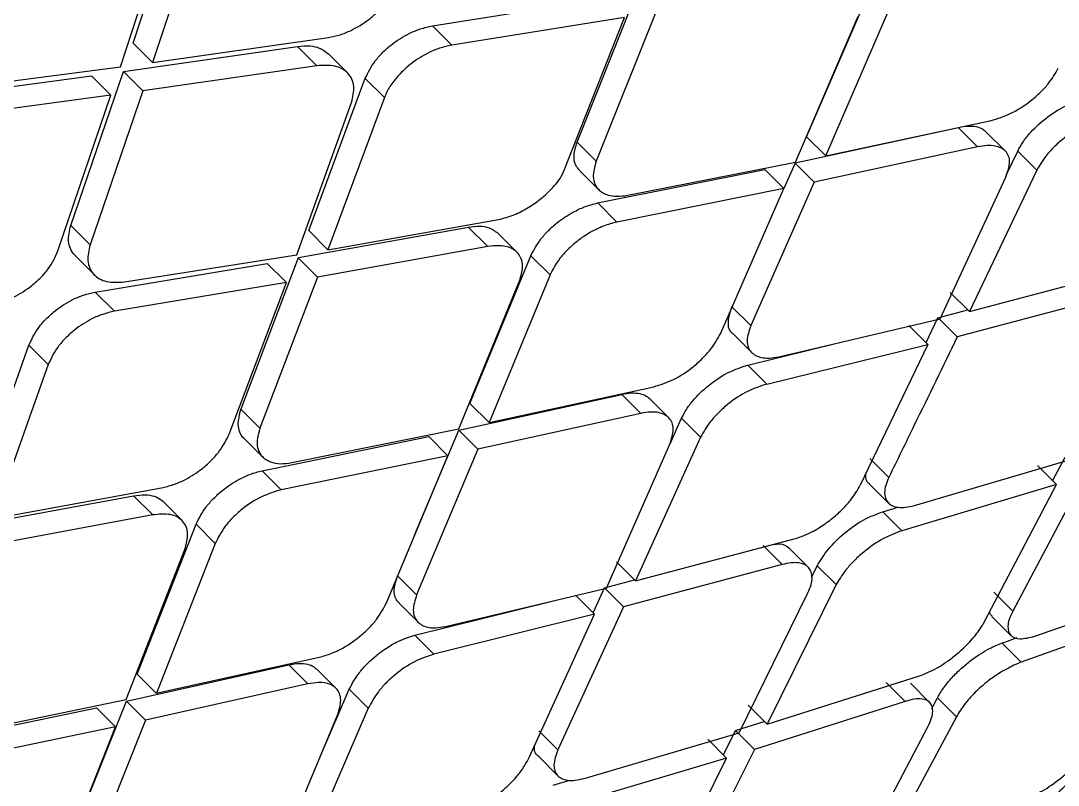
# Model space of a CAD drawing. Extents: x 943 to 1030, y 781 to 934.
# Drawn here: x 956.888 to 957.756, y 879.905 to 880.545 of the extents above; entities that cross this region are included whole.
import ezdxf

# ---------------------------------------------------------------- set-up
doc = ezdxf.new("R2010")
doc.units = 0
doc.header["$MEASUREMENT"] = 0
doc.layers.add('1', color=4, linetype='Continuous')

# ---------------------------------------------------------------- blocks, each defined once
blk = doc.blocks.new('AIRA')
at = {"layer": '1', "color": 3, "linetype": 'Continuous', "lineweight": 25}
for p, q in [((13.80479, 77.3602), (13.84831, 77.4913)), ((13.86462, 77.475), (13.82103, 77.34397)), ((13.79419, 77.34031), (13.83745, 77.47167)), ((14.36839, 77.28173), (14.42118, 77.40358)), ((14.05529, 77.37448), (14.2, 77.39773)), ((14.17631, 77.2773), (14.22614, 77.4021)), ((14.24225, 77.386), (14.19237, 77.26126)), ((14.38439, 77.26574), (14.43722, 77.38755)), ((14.21611, 77.38164), (14.07144, 77.35834)), ((14.16657, 77.25655), (14.21611, 77.38164)), ((14.3591, 77.26053), (14.41158, 77.38269)), ((14.07144, 77.35834), (14.0553, 77.37448)), ((13.82102, 77.34397), (13.80478, 77.3602)), ((13.82102, 77.34397), (13.9682, 77.36476)), ((13.79678, 77.33649), (13.94227, 77.35735)), ((13.95846, 77.34118), (13.94227, 77.35735)), ((13.98423, 77.33514), (13.96806, 77.3513)), ((13.64572, 77.3208), (13.79418, 77.34031)), ((13.75268, 77.20764), (13.79678, 77.33649)), ((13.79681, 77.33646), (13.81302, 77.32026)), ((13.95846, 77.34118), (13.81302, 77.32026)), ((13.6218, 77.313), (13.76998, 77.33279)), ((13.78622, 77.31656), (13.76998, 77.33278)), ((13.95177, 77.2034), (13.99914, 77.33066)), ((14.01528, 77.31452), (13.99915, 77.33064)), ((13.78622, 77.31656), (13.63809, 77.29672)), ((13.74195, 77.1862), (13.78622, 77.31656)), ((13.81302, 77.32026), (13.76885, 77.19148)), ((13.94181, 77.18286), (13.98763, 77.31055)), ((14.01528, 77.31452), (13.96786, 77.18731)), ((14.38439, 77.26574), (14.52275, 77.29534)), ((14.49546, 77.2893), (14.35874, 77.25967)), ((14.36839, 77.28173), (14.38439, 77.26574)), ((14.51143, 77.27334), (14.49546, 77.2893)), ((14.53461, 77.26991), (14.51856, 77.28594)), ((14.19236, 77.26126), (14.17631, 77.2773)), ((14.51143, 77.27334), (14.37473, 77.24369)), ((14.53578, 77.25011), (14.54517, 77.26975)), ((14.56112, 77.25381), (14.54519, 77.26973)), ((14.21887, 77.2328), (14.35909, 77.26053)), ((14.35874, 77.25967), (14.34939, 77.23853)), ((14.35877, 77.25964), (14.37473, 77.24369)), ((14.17857, 77.25336), (14.19446, 77.23748)), ((14.19358, 77.22636), (14.33349, 77.25441)), ((14.34949, 77.23843), (14.33349, 77.25441)), ((14.48028, 77.12951), (14.53528, 77.24803)), ((14.56112, 77.25381), (14.50462, 77.13567)), ((14.34949, 77.23843), (14.20961, 77.21035)), ((14.29625, 77.11703), (14.34949, 77.23843)), ((14.37473, 77.24369), (14.32167, 77.12379)), ((14.19359, 77.22636), (14.20961, 77.21035)), ((13.96786, 77.18731), (14.11058, 77.21255)), ((13.76885, 77.19148), (13.75267, 77.20764)), ((14.08551, 77.20589), (13.94311, 77.18037)), ((14.10156, 77.18986), (14.08551, 77.20589)), ((13.96786, 77.18731), (13.95176, 77.2034)), ((14.12599, 77.18517), (14.11007, 77.20109)), ((14.10156, 77.18986), (13.95917, 77.16428)), ((13.75624, 77.18239), (13.77239, 77.16625)), ((13.7976, 77.16031), (13.9418, 77.18286)), ((13.94308, 77.18036), (13.89488, 77.05393)), ((13.95917, 77.16428), (13.94312, 77.18033)), ((14.0867, 77.05863), (14.13768, 77.18228)), ((14.15372, 77.16625), (14.13772, 77.18225)), ((13.77313, 77.15185), (13.91707, 77.17587)), ((13.93317, 77.15979), (13.91707, 77.17587)), ((14.50462, 77.13567), (14.63763, 77.17062)), ((13.95917, 77.16428), (13.91092, 77.03791)), ((14.07745, 77.03738), (14.12818, 77.1613)), ((14.15372, 77.16625), (14.10266, 77.04268)), ((13.78926, 77.13573), (13.77314, 77.15185)), ((13.93317, 77.15979), (13.78926, 77.13573)), ((13.88524, 77.03308), (13.93317, 77.15979)), ((14.50462, 77.13567), (14.4887, 77.15159)), ((14.62696, 77.14958), (14.49433, 77.11425)), ((14.32167, 77.12379), (14.30571, 77.13974)), ((14.47838, 77.13019), (14.50344, 77.13685)), ((14.3453, 77.09775), (14.48028, 77.12951)), ((14.46842, 77.10966), (14.47838, 77.13018)), ((14.49433, 77.11425), (14.47841, 77.13016)), ((14.30662, 77.11715), (14.32257, 77.10121)), ((14.47002, 77.10806), (14.45409, 77.12397)), ((14.3193, 77.09081), (14.39597, 77.10967)), ((14.33524, 77.07488), (14.47002, 77.10806)), ((14.47002, 77.10806), (14.41327, 76.99017)), ((13.67182, 76.97855), (13.71765, 77.10735)), ((13.73378, 77.09123), (13.71767, 77.10733)), ((13.73378, 77.09123), (13.6879, 76.96248)), ((14.31931, 77.0908), (14.33524, 77.07488)), ((14.07735, 77.03626), (14.2137, 77.06626)), ((14.10266, 77.04268), (14.24063, 77.07267)), ((14.22965, 77.05032), (14.2137, 77.06626)), ((14.10266, 77.04268), (14.08668, 77.05865)), ((14.25293, 77.04679), (14.23689, 77.06282)), ((13.91092, 77.0379), (13.89488, 77.05393)), ((14.22965, 77.05032), (14.09333, 77.02029)), ((14.25392, 77.02443), (14.26384, 77.04629)), ((14.26386, 77.04627), (14.27977, 77.03036)), ((13.89729, 77.02985), (13.91332, 77.01383)), ((13.91278, 77.00237), (14.05216, 77.03092)), ((13.93774, 77.00913), (14.07745, 77.03738)), ((14.04038, 76.94834), (14.07735, 77.03626)), ((14.06817, 77.01495), (14.05219, 77.03092)), ((14.09333, 77.02029), (14.07736, 77.03626)), ((14.27978, 77.03036), (14.22525, 76.91025)), ((14.20094, 76.90406), (14.25397, 77.02454)), ((14.06817, 77.01495), (13.92879, 76.98637)), ((14.01676, 76.89173), (14.06817, 77.01495)), ((14.09333, 77.02029), (14.04209, 76.89857)), ((14.43722, 76.99672), (14.42132, 77.01261)), ((14.57431, 76.99392), (14.58486, 77.01386)), ((14.45868, 76.97332), (14.58838, 77.01156)), ((14.57749, 76.99074), (14.56158, 77.00664)), ((13.92879, 76.98638), (13.91279, 77.00237)), ((14.60078, 76.99794), (14.54091, 76.88485)), ((13.6879, 76.96248), (13.82992, 76.98842)), ((14.42106, 76.99118), (14.43692, 76.97533)), ((14.57749, 76.99074), (14.44814, 76.95213)), ((14.51739, 76.8762), (14.57749, 76.99074)), ((13.66343, 76.95522), (13.80517, 76.98144)), ((13.80517, 76.98145), (13.8212, 76.96543)), ((13.84575, 76.96061), (13.82956, 76.97679)), ((14.43225, 76.96802), (14.44498, 76.97182)), ((13.8212, 76.96542), (13.6795, 76.93916)), ((14.43225, 76.96801), (14.44814, 76.95213)), ((13.80828, 76.83226), (13.85757, 76.9576)), ((13.87357, 76.94161), (13.85759, 76.95758)), ((14.22525, 76.91025), (14.35816, 76.94529)), ((13.79914, 76.81091), (13.84813, 76.93655)), ((13.87357, 76.94161), (13.82426, 76.81629)), ((14.34788, 76.92387), (14.33198, 76.93975)), ((14.36982, 76.92166), (14.35387, 76.93761)), ((14.22525, 76.91025), (14.20934, 76.92615)), ((14.34788, 76.92387), (14.2153, 76.88848)), ((14.37275, 76.91367), (14.37734, 76.92294)), ((14.39323, 76.90706), (14.37736, 76.92292)), ((14.04209, 76.89857), (14.02615, 76.91451)), ((14.1994, 76.90438), (14.22444, 76.91106)), ((14.06618, 76.87208), (14.20094, 76.90406)), ((14.18978, 76.88351), (14.19939, 76.90438)), ((14.2153, 76.88848), (14.19942, 76.90435)), ((14.31202, 76.78313), (14.36954, 76.90025)), ((14.39323, 76.90706), (14.33539, 76.79027)), ((14.54091, 76.88485), (14.52501, 76.90075)), ((14.55943, 76.86393), (14.68311, 76.90697)), ((14.0275, 76.89147), (14.04335, 76.87563)), ((14.04056, 76.86476), (14.15554, 76.89329)), ((14.19104, 76.88225), (14.17513, 76.89815)), ((14.19104, 76.88225), (14.05648, 76.84885)), ((14.13628, 76.76237), (14.19104, 76.88225)), ((14.2153, 76.88848), (14.16022, 76.76893)), ((14.52357, 76.8805), (14.53943, 76.86466)), ((14.05648, 76.84885), (14.04057, 76.86475)), ((14.53216, 76.85825), (14.5447, 76.86276)), ((14.54806, 76.84236), (14.53216, 76.85825)), ((13.79928, 76.80955), (13.93521, 76.83996)), ((13.82425, 76.81629), (13.96179, 76.84672)), ((13.95114, 76.82404), (13.93521, 76.83996)), ((13.82425, 76.81629), (13.80829, 76.83225)), ((13.97449, 76.82042), (13.95846, 76.83644)), ((14.33539, 76.79027), (14.46293, 76.83068)), ((13.95114, 76.82404), (13.81525, 76.79359)), ((14.45084, 76.80944), (14.43496, 76.82532)), ((14.47142, 76.8086), (14.45544, 76.82457)), ((13.96191, 76.76437), (13.98573, 76.81961)), ((14.00165, 76.80369), (13.98575, 76.81959)), ((13.63535, 76.77501), (13.7742, 76.80412)), ((13.65999, 76.78209), (13.79913, 76.81091)), ((13.74984, 76.68603), (13.79928, 76.80955)), ((13.79017, 76.78816), (13.7742, 76.80412)), ((13.81525, 76.79359), (13.79928, 76.80954)), ((14.33539, 76.79027), (14.3195, 76.80614)), ((14.45084, 76.80944), (14.32486, 76.76908)), ((14.47316, 76.8036), (14.47794, 76.81249)), ((14.49385, 76.79659), (14.47796, 76.81247)), ((13.92474, 76.67547), (13.9759, 76.79782)), ((14.00165, 76.80369), (13.94902, 76.68169)), ((14.49385, 76.79659), (14.4328, 76.683)), ((13.79017, 76.78816), (13.65135, 76.75902)), ((13.74053, 76.66317), (13.79017, 76.78816)), ((13.81525, 76.79359), (13.76577, 76.67011)), ((14.30896, 76.78497), (14.33299, 76.79267)), ((14.41046, 76.67484), (14.47013, 76.78869)), ((14.16021, 76.76893), (14.14433, 76.78481)), ((14.18225, 76.74495), (14.31202, 76.78313)), ((14.29878, 76.76466), (14.30896, 76.78497)), ((14.30899, 76.78494), (14.32486, 76.76908)), ((14.30153, 76.76191), (14.28565, 76.77778)), ((14.1445, 76.76296), (14.16034, 76.74713)), ((14.30153, 76.76191), (14.17209, 76.72339)), ((14.24354, 76.64526), (14.30153, 76.76191)), ((14.32486, 76.76908), (14.26709, 76.65389)), ((14.15622, 76.73926), (14.17038, 76.74348))]:
    blk.add_line(p, q, dxfattribs=at)
for points, knots in [([(16.76349, 77.69746), (16.43798, 77.40729), (15.78698, 76.82695), (14.82577, 75.93344), (13.87709, 75.02432), (12.94302, 74.09885), (12.02418, 73.15856), (11.12212, 72.20411), (10.23604, 71.23753), (9.661, 70.58333), (9.37348, 70.25623)], [0, 0, 0, 0, 0.125, 0.25, 0.375, 0.5, 0.625, 0.75, 0.875, 1, 1, 1, 1]), ([(13.96819, 77.36476), (13.97145, 77.36541), (13.97767, 77.36665), (13.98934, 77.37143), (14.00036, 77.37816), (14.00975, 77.38639), (14.01704, 77.3945), (14.02162, 77.40189), (14.02413, 77.40664), (14.02439, 77.40832), (14.02442, 77.40853)], [0, 0, 0, 0, 0.144319, 0.275739, 0.499177, 0.626633, 0.749402, 0.925989, 0.990998, 1, 1, 1, 1]), ([(13.99913, 77.33066), (14.00151, 77.33558), (14.00512, 77.34304), (14.01373, 77.35255), (14.02301, 77.36076), (14.03391, 77.36748), (14.04557, 77.37243), (14.05193, 77.37378), (14.05529, 77.37449)], [0, 0, 0, 0, 0.244278, 0.370481, 0.499074, 0.716195, 0.849851, 1, 1, 1, 1]), ([(13.94228, 77.35736), (13.94599, 77.35766), (13.95272, 77.35821), (13.96167, 77.3562), (13.96574, 77.35302), (13.96802, 77.35125)], [0, 0, 0, 0, 0.351701, 0.637844, 1, 1, 1, 1]), ([(14.07144, 77.35834), (14.06809, 77.35763), (14.06174, 77.35629), (14.05008, 77.35133), (14.03925, 77.34464), (14.02959, 77.33621), (14.02258, 77.32808), (14.01753, 77.32084), (14.01585, 77.31611), (14.01528, 77.31452)], [0, 0, 0, 0, 0.149778, 0.28322, 0.500373, 0.626186, 0.769619, 0.922152, 1, 1, 1, 1]), ([(13.98763, 77.31055), (13.98872, 77.31517), (13.99038, 77.32226), (13.98812, 77.33009), (13.9837, 77.33662), (13.97435, 77.34199), (13.96376, 77.34145), (13.95846, 77.34118)], [0, 0, 0, 0, 0.239617, 0.367584, 0.500817, 0.750041, 1, 1, 1, 1]), ([(14.52275, 77.29534), (14.52823, 77.29702), (14.53919, 77.30038), (14.55375, 77.30978), (14.56395, 77.31863), (14.57266, 77.3279), (14.57654, 77.3347), (14.57902, 77.33905)], [0, 0, 0, 0, 0.249711, 0.499319, 0.638445, 0.768404, 1, 1, 1, 1]), ([(14.54517, 77.26975), (14.54645, 77.27216), (14.54897, 77.2769), (14.55624, 77.28635), (14.56804, 77.29738), (14.58494, 77.30829), (14.59583, 77.31185), (14.60128, 77.31363)], [0, 0, 0, 0, 0.130521, 0.257131, 0.49774, 0.748987, 1, 1, 1, 1]), ([(14.51842, 77.2858), (14.51757, 77.28663), (14.5155, 77.28862), (14.51044, 77.29021), (14.50368, 77.29076), (14.49822, 77.28979), (14.49546, 77.2893)], [0, 0, 0, 0, 0.186935, 0.451037, 0.722022, 1, 1, 1, 1]), ([(14.61723, 77.29768), (14.6118, 77.29595), (14.60283, 77.2931), (14.59155, 77.28627), (14.58327, 77.28028), (14.57625, 77.27414), (14.56756, 77.26491), (14.56364, 77.25814), (14.56112, 77.2538)], [0, 0, 0, 0, 0.249385, 0.412079, 0.50042, 0.638409, 0.768094, 1, 1, 1, 1]), ([(14.17874, 77.25353), (14.17793, 77.25433), (14.17473, 77.25746), (14.17286, 77.26548), (14.17522, 77.27357), (14.17631, 77.2773)], [0, 0, 0, 0, 0.155434, 0.610485, 1, 1, 1, 1]), ([(14.53528, 77.24803), (14.53676, 77.25241), (14.53971, 77.26114), (14.53587, 77.27026), (14.52814, 77.27413), (14.51959, 77.27478), (14.5142, 77.27383), (14.51143, 77.27335)], [0, 0, 0, 0, 0.250814, 0.499227, 0.732582, 0.862136, 1, 1, 1, 1]), ([(14.11058, 77.21255), (14.11489, 77.21365), (14.12309, 77.21573), (14.13517, 77.22207), (14.14528, 77.22909), (14.15497, 77.23779), (14.16283, 77.2468), (14.16553, 77.25383), (14.16657, 77.25655)], [0, 0, 0, 0, 0.194372, 0.368901, 0.523578, 0.658412, 0.867997, 1, 1, 1, 1]), ([(14.19236, 77.26126), (14.19107, 77.25672), (14.18908, 77.24979), (14.19088, 77.24232), (14.19447, 77.23659), (14.20093, 77.23292), (14.20969, 77.23156), (14.21568, 77.23237), (14.21887, 77.2328)], [0, 0, 0, 0, 0.241665, 0.368805, 0.499911, 0.712325, 0.846851, 1, 1, 1, 1]), ([(14.13769, 77.18226), (14.14015, 77.18698), (14.14389, 77.19417), (14.15249, 77.20358), (14.16137, 77.21149), (14.17177, 77.21824), (14.18325, 77.22373), (14.18994, 77.22544), (14.19358, 77.22637)], [0, 0, 0, 0, 0.240637, 0.367491, 0.498365, 0.694731, 0.833848, 1, 1, 1, 1]), ([(13.75627, 77.18242), (13.7561, 77.18258), (13.75433, 77.18418), (13.75216, 77.18796), (13.74995, 77.1959), (13.7516, 77.20303), (13.75267, 77.20764)], [0, 0, 0, 0, 0.028126, 0.292806, 0.543198, 1, 1, 1, 1]), ([(14.10999, 77.20099), (14.10755, 77.20281), (14.1035, 77.20582), (14.09469, 77.20706), (14.0887, 77.2063), (14.08552, 77.2059)], [0, 0, 0, 0, 0.414326, 0.688485, 1, 1, 1, 1]), ([(14.20961, 77.21036), (14.20594, 77.20943), (14.20113, 77.20822), (14.19542, 77.20579), (14.19351, 77.20491), (14.19279, 77.20456), (14.19278, 77.20456), (14.19277, 77.20455), (14.19276, 77.20455), (14.19274, 77.20454), (14.19267, 77.2045), (14.19251, 77.20443), (14.19216, 77.20425), (14.19147, 77.20391), (14.19012, 77.20322), (14.18751, 77.2018), (14.1827, 77.19892), (14.17595, 77.19415), (14.16859, 77.18763), (14.15996, 77.17821), (14.15619, 77.17098), (14.15372, 77.16625)], [0, 0, 0, 0, 0.167286, 0.219661, 0.251057, 0.251406, 0.251423, 0.251458, 0.251596, 0.251871, 0.252422, 0.254623, 0.259014, 0.26775, 0.285035, 0.318861, 0.383524, 0.500884, 0.631347, 0.758344, 1, 1, 1, 1]), ([(13.68641, 77.14175), (13.68958, 77.14241), (13.69568, 77.14367), (13.70726, 77.14851), (13.71828, 77.1554), (13.72765, 77.16389), (13.73615, 77.17357), (13.73965, 77.18118), (13.74195, 77.1862)], [0, 0, 0, 0, 0.141989, 0.272717, 0.499687, 0.628298, 0.754622, 1, 1, 1, 1]), ([(13.76885, 77.19148), (13.76778, 77.18684), (13.76613, 77.17968), (13.7683, 77.17168), (13.77266, 77.16498), (13.78189, 77.15949), (13.79236, 77.16004), (13.7976, 77.16031)], [0, 0, 0, 0, 0.23677, 0.365514, 0.500968, 0.750084, 1, 1, 1, 1]), ([(14.12818, 77.1613), (14.12934, 77.16521), (14.13181, 77.17355), (14.12915, 77.18207), (14.12411, 77.18721), (14.11834, 77.18987), (14.11083, 77.19105), (14.1047, 77.19027), (14.10156, 77.18987)], [0, 0, 0, 0, 0.208143, 0.443363, 0.571931, 0.707531, 0.850209, 1, 1, 1, 1]), ([(13.71764, 77.10735), (13.71998, 77.11236), (13.72351, 77.11992), (13.732, 77.12957), (13.74123, 77.13795), (13.7521, 77.14482), (13.76366, 77.1498), (13.76987, 77.15115), (13.77313, 77.15186)], [0, 0, 0, 0, 0.245866, 0.371795, 0.499393, 0.721181, 0.85355, 1, 1, 1, 1]), ([(13.78926, 77.13573), (13.78601, 77.13502), (13.77981, 77.13367), (13.76825, 77.12869), (13.75739, 77.12183), (13.74817, 77.11346), (13.73967, 77.10382), (13.73612, 77.09624), (13.73377, 77.09123)], [0, 0, 0, 0, 0.146296, 0.278623, 0.50065, 0.627471, 0.753461, 1, 1, 1, 1]), ([(14.30571, 77.13974), (14.30437, 77.13542), (14.30168, 77.12669), (14.30326, 77.11908), (14.30657, 77.11738), (14.30675, 77.11729)], [0, 0, 0, 0, 0.480716, 0.971738, 1, 1, 1, 1]), ([(14.24063, 77.07266), (14.24609, 77.07437), (14.25699, 77.07776), (14.27137, 77.08727), (14.28138, 77.09618), (14.28999, 77.10558), (14.2938, 77.11254), (14.29626, 77.11703)], [0, 0, 0, 0, 0.249843, 0.499322, 0.635836, 0.764929, 1, 1, 1, 1]), ([(14.32167, 77.12379), (14.32023, 77.11937), (14.31732, 77.11045), (14.32109, 77.10109), (14.32872, 77.09706), (14.33714, 77.09631), (14.34251, 77.09726), (14.3453, 77.09775)], [0, 0, 0, 0, 0.247032, 0.49923, 0.729617, 0.859916, 1, 1, 1, 1]), ([(14.49433, 77.11425), (14.48242, 77.08969), (14.4634, 77.0505), (14.44434, 77.01135), (14.43722, 76.99672)], [0, 0, 0, 0, 0.626411, 1, 1, 1, 1]), ([(14.26383, 77.04629), (14.26508, 77.04874), (14.26754, 77.05358), (14.27466, 77.06316), (14.28627, 77.07435), (14.30301, 77.08542), (14.31387, 77.08901), (14.3193, 77.09081)], [0, 0, 0, 0, 0.131184, 0.257924, 0.497218, 0.748582, 1, 1, 1, 1]), ([(14.33524, 77.07488), (14.32984, 77.07312), (14.31902, 77.06961), (14.3047, 77.06007), (14.29472, 77.05116), (14.28612, 77.04178), (14.28226, 77.03484), (14.27977, 77.03036)], [0, 0, 0, 0, 0.249634, 0.499696, 0.635091, 0.763938, 1, 1, 1, 1]), ([(14.21371, 77.06626), (14.21654, 77.06677), (14.22212, 77.06776), (14.22899, 77.06711), (14.23398, 77.06545), (14.23596, 77.06344), (14.23673, 77.06266)], [0, 0, 0, 0, 0.285917, 0.562635, 0.830233, 1, 1, 1, 1]), ([(13.89488, 77.05393), (13.89362, 77.04934), (13.89169, 77.04231), (13.89378, 77.03493), (13.89535, 77.03112), (13.89723, 77.03001), (13.89737, 77.02994)], [0, 0, 0, 0, 0.469832, 0.719989, 0.979821, 1, 1, 1, 1]), ([(14.25397, 77.02454), (14.25537, 77.02897), (14.25819, 77.03785), (14.25423, 77.04709), (14.24648, 77.05106), (14.23794, 77.05178), (14.23248, 77.05082), (14.22965, 77.05033)], [0, 0, 0, 0, 0.248863, 0.499207, 0.728584, 0.859141, 1, 1, 1, 1]), ([(13.82992, 76.98842), (13.83314, 76.9892), (13.83925, 76.99068), (13.85065, 76.99586), (13.86145, 77.00286), (13.87071, 77.01128), (13.87922, 77.02087), (13.88286, 77.02824), (13.88524, 77.03308)], [0, 0, 0, 0, 0.147013, 0.279468, 0.499914, 0.630384, 0.757337, 1, 1, 1, 1]), ([(13.91092, 77.0379), (13.90968, 77.03334), (13.9078, 77.02635), (13.90965, 77.01877), (13.91322, 77.01309), (13.91952, 77.00936), (13.92816, 77.00783), (13.93438, 77.00867), (13.93774, 77.00913)], [0, 0, 0, 0, 0.239774, 0.36741, 0.499964, 0.700414, 0.83791, 1, 1, 1, 1]), ([(13.85756, 76.9576), (13.85997, 76.96243), (13.86363, 76.96976), (13.87212, 76.9793), (13.88112, 76.98752), (13.89165, 76.99447), (13.90304, 76.99987), (13.90939, 77.0015), (13.91278, 77.00238)], [0, 0, 0, 0, 0.242878, 0.369315, 0.498785, 0.70823, 0.84392, 1, 1, 1, 1]), ([(14.42122, 76.99136), (14.42102, 76.99145), (14.41803, 76.99273), (14.41802, 76.99649), (14.418, 76.99999)], [0, 0, 0, 0, 0.066429, 1, 1, 1, 1]), ([(14.43722, 76.99672), (14.43625, 76.99445), (14.43432, 76.98996), (14.43321, 76.98225), (14.43559, 76.97487), (14.44297, 76.97157), (14.45115, 76.97152), (14.45614, 76.97271), (14.45867, 76.97331)], [0, 0, 0, 0, 0.129214, 0.255748, 0.499786, 0.74226, 0.869344, 1, 1, 1, 1]), ([(13.92879, 76.98638), (13.92326, 76.98477), (13.91221, 76.98158), (13.89796, 76.97221), (13.8882, 76.96336), (13.87968, 76.95379), (13.87599, 76.94644), (13.87357, 76.9416)], [0, 0, 0, 0, 0.249952, 0.49955, 0.628854, 0.755639, 1, 1, 1, 1]), ([(14.35816, 76.94529), (14.36345, 76.94716), (14.37064, 76.9497), (14.38161, 76.95626), (14.39019, 76.96245), (14.39879, 76.97031), (14.40722, 76.97969), (14.41096, 76.98617), (14.41327, 76.99017)], [0, 0, 0, 0, 0.249456, 0.338534, 0.499918, 0.650657, 0.784388, 1, 1, 1, 1]), ([(13.80517, 76.98145), (13.80848, 76.98189), (13.81491, 76.98275), (13.82251, 76.98127), (13.82733, 76.97916), (13.829, 76.97711), (13.82939, 76.97663)], [0, 0, 0, 0, 0.324026, 0.628404, 0.913164, 1, 1, 1, 1]), ([(13.84813, 76.93655), (13.84938, 76.94114), (13.85128, 76.94814), (13.8494, 76.95571), (13.84542, 76.96192), (13.83663, 76.96685), (13.82635, 76.9659), (13.8212, 76.96543)], [0, 0, 0, 0, 0.242007, 0.369387, 0.500771, 0.749959, 1, 1, 1, 1]), ([(14.44814, 76.95213), (14.4429, 76.95018), (14.43243, 76.94627), (14.4179, 76.93617), (14.40757, 76.92668), (14.3992, 76.91728), (14.39549, 76.91092), (14.39323, 76.90706)], [0, 0, 0, 0, 0.249766, 0.499436, 0.654498, 0.789749, 1, 1, 1, 1]), ([(14.34082, 76.94072), (14.34242, 76.94097), (14.34844, 76.94191), (14.3515, 76.93935), (14.35374, 76.93747)], [0, 0, 0, 0, 0.2654411, 1, 1, 1, 1]), ([(14.36954, 76.90026), (14.37053, 76.90255), (14.37247, 76.90707), (14.37354, 76.91477), (14.37113, 76.92211), (14.36375, 76.92546), (14.35551, 76.92561), (14.35045, 76.92446), (14.34788, 76.92387)], [0, 0, 0, 0, 0.130826, 0.257892, 0.499804, 0.74092, 0.868332, 1, 1, 1, 1]), ([(10.10264, 71.97747), (10.28124, 72.15435), (11.08975, 72.95502), (12.35566, 74.20568), (13.52146, 75.34465), (14.2046, 76.00944), (14.61414, 76.40729), (14.95049, 76.73433), (15.13651, 76.91519)], [0, 0, 0, 0, 0.106937, 0.484076, 0.757109, 0.80038, 0.889603, 1, 1, 1, 1]), ([(14.02768, 76.89165), (14.02704, 76.89224), (14.02408, 76.89496), (14.02238, 76.90252), (14.02494, 76.91066), (14.02615, 76.91451)], [0, 0, 0, 0, 0.128029, 0.588239, 1, 1, 1, 1]), ([(13.96178, 76.84671), (13.96528, 76.84771), (13.97064, 76.84924), (13.98177, 76.85454), (13.99225, 76.86145), (14.0021, 76.87048), (14.0106, 76.87999), (14.01433, 76.88711), (14.01676, 76.89173)], [0, 0, 0, 0, 0.163472, 0.250582, 0.499861, 0.633896, 0.762075, 1, 1, 1, 1]), ([(14.04209, 76.89857), (14.0407, 76.89412), (14.0386, 76.88735), (14.04006, 76.88025), (14.04331, 76.87475), (14.04944, 76.87146), (14.05781, 76.87061), (14.0633, 76.87157), (14.06618, 76.87208)], [0, 0, 0, 0, 0.244456, 0.370904, 0.499865, 0.723932, 0.855571, 1, 1, 1, 1]), ([(14.52369, 76.88061), (14.5229, 76.88134), (14.52186, 76.88229), (14.52166, 76.88388), (14.52162, 76.88425)], [0, 0, 0, 0, 0.763811, 1, 1, 1, 1]), ([(14.54091, 76.88485), (14.53979, 76.88246), (14.53763, 76.87787), (14.53639, 76.87069), (14.53833, 76.86414), (14.5461, 76.86064), (14.55503, 76.86284), (14.55943, 76.86392)], [0, 0, 0, 0, 0.142068, 0.272969, 0.500388, 0.753972, 1, 1, 1, 1]), ([(14.67163, 76.88674), (14.65128, 76.87925), (14.61036, 76.86419), (14.56891, 76.84967), (14.54806, 76.84236)], [0, 0, 0, 0, 0.497207, 1, 1, 1, 1]), ([(14.46293, 76.83067), (14.4678, 76.83264), (14.4753, 76.83565), (14.48608, 76.84266), (14.4967, 76.8508), (14.5074, 76.86132), (14.51403, 76.87032), (14.51658, 76.87469), (14.51718, 76.87579), (14.51734, 76.87609), (14.51738, 76.87617), (14.51739, 76.87619), (14.5174, 76.8762)], [0, 0, 0, 0, 0.238532, 0.366743, 0.500494, 0.749386, 0.935395, 0.982948, 0.995288, 0.998597, 0.999828, 1, 1, 1, 1]), ([(13.98573, 76.81961), (13.98818, 76.82423), (13.99195, 76.83132), (14.00044, 76.8408), (14.00571, 76.84569), (14.00928, 76.84855), (14.01218, 76.85079), (14.01814, 76.85497), (14.02838, 76.86091), (14.03611, 76.86335), (14.04056, 76.86476)], [0, 0, 0, 0, 0.238678, 0.366361, 0.499074, 0.513116, 0.541083, 0.63871, 0.791778, 1, 1, 1, 1]), ([(14.47794, 76.81249), (14.47975, 76.81551), (14.48323, 76.82133), (14.49077, 76.8302), (14.49882, 76.83803), (14.50903, 76.84629), (14.52069, 76.85371), (14.52867, 76.85687), (14.53216, 76.85826)], [0, 0, 0, 0, 0.168944, 0.325389, 0.469326, 0.600747, 0.82516, 1, 1, 1, 1]), ([(14.05648, 76.84885), (14.0511, 76.84707), (14.04032, 76.84353), (14.02619, 76.83389), (14.0164, 76.82492), (14.00789, 76.81541), (14.00411, 76.80832), (14.00165, 76.80369)], [0, 0, 0, 0, 0.249837, 0.499631, 0.632521, 0.760483, 1, 1, 1, 1]), ([(13.93521, 76.83996), (13.93814, 76.84049), (13.94388, 76.84151), (13.95086, 76.84072), (13.95575, 76.83898), (13.95763, 76.83698), (13.95829, 76.83627)], [0, 0, 0, 0, 0.296057, 0.580087, 0.852138, 1, 1, 1, 1]), ([(14.54806, 76.84236), (14.54608, 76.8415), (14.5403, 76.83899), (14.53048, 76.83383), (14.51988, 76.82631), (14.51024, 76.81796), (14.50055, 76.80749), (14.49617, 76.80037), (14.49385, 76.79659)], [0, 0, 0, 0, 0.105309, 0.306622, 0.443835, 0.60517, 0.790578, 1, 1, 1, 1]), ([(13.9759, 76.79782), (13.97722, 76.80228), (13.9799, 76.8113), (13.97585, 76.82063), (13.96812, 76.82471), (13.95962, 76.82554), (13.95406, 76.82455), (13.95114, 76.82404)], [0, 0, 0, 0, 0.246673, 0.499199, 0.722631, 0.854677, 1, 1, 1, 1]), ([(14.47013, 76.78869), (14.47122, 76.79105), (14.4733, 76.79555), (14.47449, 76.80271), (14.47285, 76.80796), (14.4681, 76.81109), (14.46238, 76.81193), (14.45628, 76.81088), (14.45222, 76.80981), (14.45084, 76.80945)], [0, 0, 0, 0, 0.140598, 0.268246, 0.500669, 0.625537, 0.790806, 0.929243, 1, 1, 1, 1]), ([(14.14475, 76.76325), (14.14443, 76.7634), (14.14123, 76.76489), (14.14001, 76.76877), (14.14117, 76.77303), (14.14121, 76.77316)], [0, 0, 0, 0, 0.097407, 0.97371, 1, 1, 1, 1]), ([(14.55466, 76.72909), (14.55957, 76.73139), (14.56939, 76.73599), (14.58312, 76.74645), (14.59297, 76.75573), (14.60146, 76.7651), (14.60566, 76.77139), (14.60834, 76.77539)], [0, 0, 0, 0, 0.249819, 0.499714, 0.640297, 0.770669, 1, 1, 1, 1]), ([(14.08177, 76.71689), (14.08705, 76.71879), (14.0976, 76.72259), (14.11181, 76.73259), (14.12181, 76.7419), (14.1302, 76.7514), (14.13393, 76.75813), (14.13628, 76.76237)], [0, 0, 0, 0, 0.249757, 0.499404, 0.64357, 0.775204, 1, 1, 1, 1]), ([(14.16021, 76.76893), (14.15867, 76.7645), (14.15562, 76.75571), (14.15906, 76.74674), (14.16642, 76.74328), (14.17463, 76.74314), (14.17968, 76.74434), (14.18225, 76.74494)], [0, 0, 0, 0, 0.251855, 0.499126, 0.738904, 0.866911, 1, 1, 1, 1]), ([(14.56536, 76.71521), (14.56692, 76.7177), (14.56999, 76.72259), (14.57636, 76.73034), (14.58344, 76.7377), (14.5932, 76.74643), (14.60574, 76.75561), (14.61454, 76.75981), (14.61874, 76.76182)], [0, 0, 0, 0, 0.143912, 0.282398, 0.415494, 0.543246, 0.781844, 1, 1, 1, 1])]:
    blk.add_open_spline(points, degree=3, knots=knots, dxfattribs=at)
blk.add_open_spline([(14.37733, 76.92294), (14.38015, 76.92754), (14.38579, 76.93674), (14.40001, 76.9507), (14.41635, 76.96234), (14.42695, 76.96613), (14.43225, 76.96802)], degree=3, dxfattribs=at)

msp = doc.modelspace()

# ---------------------------------------------------------------- block references
at = {"layer": '1'}
msp.add_blockref('AIRA', (943.17747, 803.16576), dxfattribs=at)

doc.saveas('drawing.dxf')
